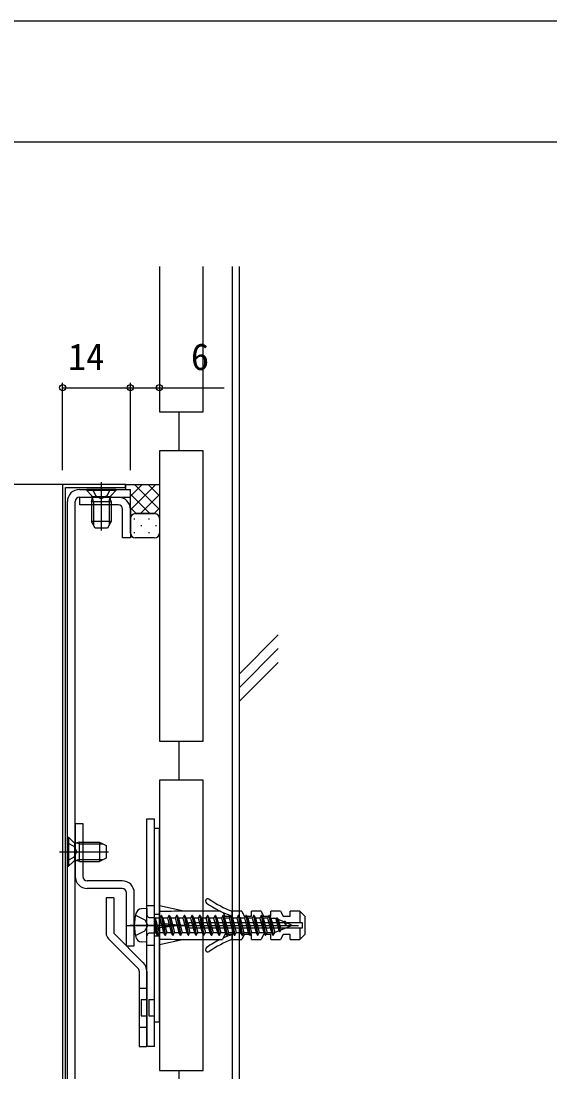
# Model space of a CAD drawing. Units: millimetres, scale not verified. Extents: x -437 to 438, y -344 to 340.
# Drawn here: x -88.7 to 20.5, y 89.3 to 306.3 of the extents above; entities that cross this region are included whole.
import ezdxf
from ezdxf.enums import TextEntityAlignment as Align

# ---------------------------------------------------------------- set-up
doc = ezdxf.new("R2010")
doc.units = ezdxf.units.MM
doc.header["$LTSCALE"] = 2
for name, color, linetype in [('0-4_YKK_12', 2, 'Continuous'), ('0-5_YKK_13', 4, 'Continuous'), ('0-7_YKK_D', 6, 'Continuous'), ('0-8_YKK_ZWAK', 7, 'Continuous'), ('0-9_YSS_K', 3, 'Continuous')]:
    doc.layers.add(name, color=color, linetype=linetype)
doc.styles.add('ＭＳ ゴシック', font='')
doc.styles.get('ＭＳ ゴシック').set_extended_font_data('MS Gothic')

msp = doc.modelspace()

# ---------------------------------------------------------------- linework, layer by layer
at = {"layer": '0-4_YKK_12'}
msp.add_line((-67.099, 210.592), (-117.099, 210.592), dxfattribs=at)
at = {"layer": '0-5_YKK_13'}
for p, q in [((-80.099, 210.592), (-80.099, -13.908)), ((-67.099, 210.592), (-80.099, 210.592)), ((-72.099, 211.092), (-72.099, 201.104)), ((-79.499, -13.908), (-79.499, 209.992)), ((-76.599, 209.592), (-66.099, 209.592)), ((-69.099, 209.592), (-75.099, 209.592)), ((-69.099, 209.342), (-75.099, 209.342)), ((-73.899, 209.592), (-73.244, 208.278)), ((-69.099, 209.342), (-70.028, 208.412)), ((-69.099, 209.592), (-69.099, 209.342)), ((-66.099, 207.992), (-66.099, 209.592)), ((-79.099, -13.908), (-79.099, 207.092)), ((-77.499, -13.908), (-77.499, 207.092)), ((-76.599, 207.992), (-66.099, 207.992)), ((-74.099, 207.092), (-73.958, 207.653)), ((-74.099, 207.092), (-74.099, 202.992)), ((-70.224, 208.092), (-73.973, 208.092)), ((-73.72, 207.092), (-73.959, 208.042)), ((-73.72, 207.092), (-73.72, 202.234)), ((-73.244, 208.278), (-72.099, 207.67)), ((-70.478, 207.092), (-70.238, 208.042)), ((-70.478, 207.092), (-70.478, 202.234)), ((-70.099, 207.092), (-70.099, 202.992)), ((-66.099, 205.492), (-66.099, 199.592)), ((-70.099, 202.992), (-74.099, 202.992)), ((-73.399, 201.592), (-74.099, 202.992)), ((-70.099, 202.992), (-70.799, 201.592)), ((-70.799, 201.592), (-73.399, 201.592)), ((-62.699, 94.592), (-62.699, 141.592)), ((-62.699, 141.592), (-61.099, 141.592)), ((-61.099, 94.592), (-61.099, 141.592)), ((-77.499, 140.592), (-77.499, 129.692)), ((-61.099, 99.592), (-61.099, 139.592)), ((-60.099, 139.592), (-61.099, 139.592)), ((-60.099, 99.592), (-60.099, 139.592)), ((-79.099, 137.792), (-79.099, 131.792)), ((-79.099, 137.792), (-78.849, 137.792)), ((-78.849, 137.792), (-77.919, 136.862)), ((-78.849, 137.792), (-78.849, 131.792)), ((-76.599, 136.792), (-72.499, 136.792)), ((-72.499, 136.792), (-72.499, 132.792)), ((-72.499, 136.792), (-71.099, 136.092)), ((-80.699, 134.792), (-72.699, 134.792)), ((-80.599, 134.792), (-70.611, 134.792)), ((-77.785, 133.647), (-77.176, 134.792)), ((-77.599, 136.667), (-77.599, 132.918)), ((-76.599, 136.413), (-77.549, 136.652)), ((-76.599, 136.413), (-71.741, 136.413)), ((-71.099, 136.092), (-71.099, 133.492)), ((-79.099, 132.992), (-77.785, 133.647)), ((-76.599, 133.171), (-77.549, 132.932)), ((-76.599, 132.792), (-77.159, 132.932)), ((-76.599, 133.171), (-71.741, 133.171)), ((-76.599, 132.792), (-72.499, 132.792)), ((-71.099, 133.492), (-72.499, 132.792)), ((-67.799, 128.792), (-74.999, 128.792)), ((-67.799, 127.192), (-74.999, 127.192)), ((-66.899, 115.392), (-66.899, 126.292)), ((-71.099, 125.292), (-71.099, 117.952)), ((-69.499, 125.292), (-71.099, 125.292)), ((-69.499, 125.292), (-69.499, 117.952)), ((-62.699, 123.692), (-61.099, 123.692)), ((-62.699, 123.092), (-63.818, 122.994)), ((-62.699, 123.092), (-62.699, 121.742)), ((-62.699, 116.092), (-62.699, 121.742)), ((-60.099, 121.842), (-61.099, 121.842)), ((-55.099, 122.492), (-60.099, 123.592)), ((-60.099, 122.449), (-60.099, 123.592)), ((-60.099, 122.449), (-60.099, 120.092)), ((-59.758, 121.592), (-58.963, 117.592)), ((-59.658, 121.592), (-58.863, 117.592)), ((-58.168, 121.592), (-57.373, 117.592)), ((-58.068, 121.592), (-57.273, 117.592)), ((-56.578, 121.592), (-55.783, 117.592)), ((-56.478, 121.592), (-55.683, 117.592)), ((-47.48, 122.492), (-55.099, 122.492)), ((-54.988, 121.592), (-54.193, 117.592)), ((-54.888, 121.592), (-54.093, 117.592)), ((-53.398, 121.592), (-52.603, 117.592)), ((-53.298, 121.592), (-52.503, 117.592)), ((-51.808, 121.592), (-51.013, 117.592)), ((-51.708, 121.592), (-50.913, 117.592)), ((-50.218, 121.592), (-49.423, 117.592)), ((-50.118, 121.592), (-49.323, 117.592)), ((-48.628, 121.592), (-47.833, 117.592)), ((-48.528, 121.592), (-47.733, 117.592)), ((-47.038, 121.592), (-46.243, 117.592)), ((-46.981, 122.256), (-46.599, 121.492)), ((-46.938, 121.592), (-46.143, 117.592)), ((-45.448, 121.592), (-44.653, 117.592)), ((-45.348, 121.592), (-44.553, 117.592)), ((-43.099, 122.492), (-45.099, 122.492)), ((-45.099, 122.074), (-45.099, 122.492)), ((-43.858, 121.592), (-43.063, 117.592)), ((-43.758, 121.592), (-42.963, 117.592)), ((-42.268, 121.592), (-41.473, 117.592)), ((-42.168, 121.592), (-41.373, 117.592)), ((-39.099, 122.492), (-41.099, 122.492)), ((-40.678, 121.592), (-39.883, 117.592)), ((-40.578, 121.592), (-39.783, 117.592)), ((-39.088, 121.592), (-38.293, 117.592)), ((-38.988, 121.592), (-38.193, 117.592)), ((-37.498, 121.592), (-36.703, 117.592)), ((-37.398, 121.592), (-36.603, 117.592)), ((-35.099, 122.492), (-37.099, 122.492)), ((-31.099, 122.492), (-33.099, 122.492)), ((-31.099, 122.492), (-31.099, 120.092)), ((-30.099, 121.492), (-31.099, 122.492)), ((-66.825, 119.592), (-31.4, 119.592)), ((-57.649, 119.592), (-66.149, 119.592)), ((-58.099, 119.592), (-63.099, 119.592)), ((-62.199, 121.242), (-60.999, 121.242)), ((-60.999, 121.242), (-60.999, 117.942)), ((-60.999, 120.338), (-60.453, 117.592)), ((-60.999, 119.835), (-60.553, 117.592)), ((-60.047, 121.092), (-60.959, 121.092)), ((-60.099, 119.092), (-60.099, 119.592)), ((-60.047, 121.092), (-59.252, 118.092)), ((-58.457, 121.092), (-59.369, 121.092)), ((-58.457, 121.092), (-57.662, 118.092)), ((-56.867, 121.092), (-57.779, 121.092)), ((-56.867, 121.092), (-56.072, 118.092)), ((-55.277, 121.092), (-56.189, 121.092)), ((-55.277, 121.092), (-54.482, 118.092)), ((-53.687, 121.092), (-54.599, 121.092)), ((-54.099, 120.092), (-54.099, 119.092)), ((-31.099, 120.092), (-54.099, 120.092)), ((-53.687, 121.092), (-52.892, 118.092)), ((-52.097, 121.092), (-53.009, 121.092)), ((-52.097, 121.092), (-51.302, 118.092)), ((-50.507, 121.092), (-51.419, 121.092)), ((-50.507, 121.092), (-49.712, 118.092)), ((-48.917, 121.092), (-49.829, 121.092)), ((-48.917, 121.092), (-48.122, 118.092)), ((-47.327, 121.092), (-48.239, 121.092)), ((-47.327, 121.092), (-46.532, 118.092)), ((-45.737, 121.092), (-46.649, 121.092)), ((-45.737, 121.092), (-44.942, 118.092)), ((-44.147, 121.092), (-45.059, 121.092)), ((-44.147, 121.092), (-43.352, 118.092)), ((-42.557, 121.092), (-43.469, 121.092)), ((-42.557, 121.092), (-41.762, 118.092)), ((-40.967, 121.092), (-41.879, 121.092)), ((-40.967, 121.092), (-40.172, 118.092)), ((-39.377, 121.092), (-40.289, 121.092)), ((-39.377, 121.092), (-38.582, 118.092)), ((-37.787, 121.092), (-38.699, 121.092)), ((-37.787, 121.092), (-36.992, 118.092)), ((-37.109, 121.092), (-36.32, 121.092)), ((-36.004, 120.961), (-36.32, 121.092)), ((-35.906, 121.131), (-36.07, 120.848)), ((-36.07, 120.848), (-35.467, 118.574)), ((-35.906, 121.131), (-35.309, 118.3)), ((-35.906, 121.131), (-35.808, 121.131)), ((-35.207, 118.3), (-35.808, 121.131)), ((-35.808, 121.131), (-35.517, 120.631)), ((-34.388, 120.292), (-35.616, 120.8)), ((-35.517, 120.631), (-35.021, 118.758)), ((-32.699, 119.592), (-35.084, 118.604)), ((-34.298, 120.485), (-34.399, 120.268)), ((-34.399, 120.268), (-34.05, 119.628)), ((-34.298, 120.485), (-34.218, 120.485)), ((-34.298, 120.485), (-34.05, 119.628)), ((-34.218, 120.485), (-34.032, 120.116)), ((-34.218, 120.485), (-34.05, 119.628)), ((-32.699, 119.592), (-34.05, 120.152)), ((-34.032, 120.116), (-34.05, 119.628)), ((-30.599, 120.092), (-31.099, 120.092)), ((-30.599, 119.092), (-30.599, 120.092)), ((-69.499, 117.952), (-63.431, 111.884)), ((-60.999, 117.942), (-62.199, 117.942)), ((-60.099, 117.342), (-61.099, 117.342)), ((-60.999, 118.685), (-60.842, 118.092)), ((-60.999, 118.092), (-60.842, 118.092)), ((-60.553, 117.592), (-60.842, 118.092)), ((-60.164, 118.092), (-59.252, 118.092)), ((-60.099, 119.092), (-60.099, 116.735)), ((-58.963, 117.592), (-59.252, 118.092)), ((-58.574, 118.092), (-57.662, 118.092)), ((-57.373, 117.592), (-57.662, 118.092)), ((-56.984, 118.092), (-56.072, 118.092)), ((-55.783, 117.592), (-56.072, 118.092)), ((-55.394, 118.092), (-54.482, 118.092)), ((-54.193, 117.592), (-54.482, 118.092)), ((-54.099, 119.092), (-31.099, 119.092)), ((-53.804, 118.092), (-52.892, 118.092)), ((-52.603, 117.592), (-52.892, 118.092)), ((-52.214, 118.092), (-51.302, 118.092)), ((-51.013, 117.592), (-51.302, 118.092)), ((-50.624, 118.092), (-49.712, 118.092)), ((-49.423, 117.592), (-49.712, 118.092)), ((-49.034, 118.092), (-48.122, 118.092)), ((-47.833, 117.592), (-48.122, 118.092)), ((-47.444, 118.092), (-46.532, 118.092)), ((-46.243, 117.592), (-46.532, 118.092)), ((-45.854, 118.092), (-44.942, 118.092)), ((-44.653, 117.592), (-44.942, 118.092)), ((-44.264, 118.092), (-43.352, 118.092)), ((-43.063, 117.592), (-43.352, 118.092)), ((-42.674, 118.092), (-41.762, 118.092)), ((-41.473, 117.592), (-41.762, 118.092)), ((-41.099, 116.692), (-41.099, 117.692)), ((-41.084, 118.092), (-40.172, 118.092)), ((-39.883, 117.592), (-40.172, 118.092)), ((-39.494, 118.092), (-38.582, 118.092)), ((-38.293, 117.592), (-38.582, 118.092)), ((-37.904, 118.092), (-36.992, 118.092)), ((-37.099, 116.692), (-37.099, 117.692)), ((-36.703, 117.592), (-36.992, 118.092)), ((-35.407, 118.47), (-36.315, 118.094)), ((-35.309, 118.3), (-35.467, 118.574)), ((-33.099, 116.692), (-33.099, 117.692)), ((-31.099, 119.092), (-31.099, 116.692)), ((-31.099, 119.092), (-30.599, 119.092)), ((-31.099, 116.692), (-30.099, 117.692)), ((-70.63, 116.821), (-64.562, 110.753)), ((-62.699, 116.092), (-63.818, 116.19)), ((-62.699, 115.492), (-61.099, 115.492)), ((-55.099, 116.692), (-47.48, 116.692)), ((-47.48, 116.692), (-47.099, 116.692)), ((-45.099, 116.692), (-43.099, 116.692)), ((-41.099, 116.692), (-39.099, 116.692)), ((-37.099, 116.692), (-35.099, 116.692)), ((-33.099, 116.692), (-31.099, 116.692)), ((-62.699, 110.117), (-62.699, 94.592)), ((-64.299, 106.592), (-62.699, 106.592)), ((-63.899, 104.292), (-63.899, 100.892)), ((-63.899, 104.292), (-62.699, 104.292)), ((-62.299, 104.292), (-62.299, 100.892)), ((-62.299, 104.292), (-61.099, 104.292)), ((-63.899, 100.892), (-62.699, 100.892)), ((-62.299, 100.892), (-61.099, 100.892)), ((-64.299, 98.592), (-62.699, 98.592)), ((-60.099, 99.592), (-61.099, 99.592)), ((-61.099, 94.592), (-62.699, 94.592))]:
    msp.add_line(p, q, dxfattribs=at)
for points in [[(-79.499, 209.992), (-67.099, 209.992), (-67.099, 210.592)], [(-75.099, 209.592), (-75.099, 209.342), (-74.169, 208.412)], [(-70.299, 209.592), (-70.954, 208.278), (-72.099, 207.67)], [(-68.599, 206.392), (-76.499, 206.392), (-76.499, 207.992), (-68.599, 207.992)], [(-74.099, 207.092), (-70.099, 207.092), (-70.239, 207.653)], [(-66.099, 199.592), (-67.699, 199.592), (-67.699, 205.492)], [(-77.499, 140.592), (-75.899, 140.592), (-75.899, 129.692)], [(-76.599, 132.792), (-76.599, 136.792), (-77.159, 136.652)], [(-79.099, 136.592), (-77.785, 135.937), (-77.176, 134.792)], [(-79.099, 131.792), (-78.849, 131.792), (-77.919, 132.722)], [(-66.899, 115.392), (-65.299, 115.392), (-65.299, 126.292)], [(-65.05, 121.692), (-63.118, 120.737), (-62.509, 119.592)], [(-59.658, 121.592), (-59.758, 121.592), (-60.047, 121.092)], [(-59.658, 121.592), (-59.369, 121.092), (-58.574, 118.092)], [(-58.068, 121.592), (-58.168, 121.592), (-58.457, 121.092)], [(-58.068, 121.592), (-57.779, 121.092), (-56.984, 118.092)], [(-56.478, 121.592), (-56.578, 121.592), (-56.867, 121.092)], [(-56.478, 121.592), (-56.189, 121.092), (-55.394, 118.092)], [(-54.888, 121.592), (-54.988, 121.592), (-55.277, 121.092)], [(-54.888, 121.592), (-54.599, 121.092), (-53.804, 118.092)], [(-53.298, 121.592), (-53.398, 121.592), (-53.687, 121.092)], [(-53.298, 121.592), (-53.009, 121.092), (-52.214, 118.092)], [(-51.708, 121.592), (-51.808, 121.592), (-52.097, 121.092)], [(-51.708, 121.592), (-51.419, 121.092), (-50.624, 118.092)], [(-50.118, 121.592), (-50.218, 121.592), (-50.507, 121.092)], [(-50.118, 121.592), (-49.829, 121.092), (-49.034, 118.092)], [(-48.528, 121.592), (-48.628, 121.592), (-48.917, 121.092)], [(-48.528, 121.592), (-48.239, 121.092), (-47.444, 118.092)], [(-46.938, 121.592), (-47.038, 121.592), (-47.327, 121.092)], [(-46.938, 121.592), (-46.649, 121.092), (-45.854, 118.092)], [(-46.599, 121.492), (-45.099, 121.492), (-45.099, 122.074)], [(-45.348, 121.592), (-45.448, 121.592), (-45.737, 121.092)], [(-45.348, 121.592), (-45.059, 121.092), (-44.264, 118.092)], [(-43.758, 121.592), (-43.858, 121.592), (-44.147, 121.092)], [(-43.758, 121.592), (-43.469, 121.092), (-42.674, 118.092)], [(-43.099, 122.492), (-42.599, 121.492), (-41.099, 121.492), (-41.099, 122.492)], [(-42.168, 121.592), (-42.268, 121.592), (-42.557, 121.092)], [(-42.168, 121.592), (-41.879, 121.092), (-41.084, 118.092)], [(-40.578, 121.592), (-40.678, 121.592), (-40.967, 121.092)], [(-40.578, 121.592), (-40.289, 121.092), (-39.494, 118.092)], [(-38.988, 121.592), (-39.088, 121.592), (-39.377, 121.092)], [(-39.099, 122.492), (-38.599, 121.492), (-37.099, 121.492), (-37.099, 122.492)], [(-38.988, 121.592), (-38.699, 121.092), (-37.904, 118.092)], [(-37.398, 121.592), (-37.498, 121.592), (-37.787, 121.092)], [(-37.398, 121.592), (-37.109, 121.092), (-36.314, 118.092)], [(-35.099, 122.492), (-34.599, 121.492), (-33.099, 121.492), (-33.099, 122.492)], [(-65.05, 117.492), (-63.118, 118.447), (-62.509, 119.592)], [(-60.999, 121.16), (-60.959, 121.092), (-60.164, 118.092)], [(-55.099, 119.592), (-60.099, 119.592), (-60.099, 120.092)], [(-30.099, 121.492), (-30.099, 119.592), (-30.099, 117.692)], [(-60.553, 117.592), (-60.453, 117.592), (-60.164, 118.092)], [(-58.963, 117.592), (-58.863, 117.592), (-58.574, 118.092)], [(-57.373, 117.592), (-57.273, 117.592), (-56.984, 118.092)], [(-55.783, 117.592), (-55.683, 117.592), (-55.394, 118.092)], [(-54.193, 117.592), (-54.093, 117.592), (-53.804, 118.092)], [(-52.603, 117.592), (-52.503, 117.592), (-52.214, 118.092)], [(-51.013, 117.592), (-50.913, 117.592), (-50.624, 118.092)], [(-49.423, 117.592), (-49.323, 117.592), (-49.034, 118.092)], [(-47.833, 117.592), (-47.733, 117.592), (-47.444, 118.092)], [(-45.099, 116.692), (-45.099, 117.692), (-46.599, 117.692), (-47.099, 116.692)], [(-46.243, 117.592), (-46.143, 117.592), (-45.854, 118.092)], [(-44.653, 117.592), (-44.553, 117.592), (-44.264, 118.092)], [(-41.099, 117.692), (-42.599, 117.692), (-43.099, 116.692)], [(-43.063, 117.592), (-42.963, 117.592), (-42.674, 118.092)], [(-41.473, 117.592), (-41.373, 117.592), (-41.084, 118.092)], [(-39.883, 117.592), (-39.783, 117.592), (-39.494, 118.092)], [(-37.099, 117.692), (-38.599, 117.692), (-39.099, 116.692)], [(-38.293, 117.592), (-38.193, 117.592), (-37.904, 118.092)], [(-36.703, 117.592), (-36.603, 117.592), (-36.314, 118.092)], [(-35.309, 118.3), (-35.207, 118.3), (-35.021, 118.758)], [(-33.099, 117.692), (-34.599, 117.692), (-35.099, 116.692)], [(-55.099, 116.692), (-60.099, 115.592), (-60.099, 116.735)], [(-64.299, 110.117), (-64.299, 94.592), (-62.699, 94.592)]]:
    msp.add_lwpolyline(points, dxfattribs=at)
for centre, radius, start, end in [((-76.599, 207.092), 2.5, 90, 180), ((-74.735, 207.847), 0.8, 345.96376, 45), ((-69.463, 207.847), 0.8, 135, 194.03624), ((-76.599, 207.092), 0.9, 90, 180), ((-68.599, 205.492), 2.5, 0, 90), ((-68.599, 205.492), 0.9, 0, 90), ((-77.353, 137.428), 0.8, 225, 284.03624), ((-77.353, 132.156), 0.8, 75.96376, 135), ((-74.999, 129.692), 2.5, 180, 270), ((-74.999, 129.692), 0.9, 180, 270), ((-67.799, 126.292), 2.5, 0, 90), ((-67.799, 126.292), 0.9, 0, 90), ((-50.099, 124.592), 0.5, 54.99636, 235.63342), ((-37.398, 143.165), 23, 235.63342, 250.43823), ((-37.192, 143.022), 22, 234.99636, 248.93709), ((-56.299, 119.592), 9, 164.11915, 195.88085), ((-63.705, 121.699), 1.3, 95, 164.11915), ((-62.199, 121.742), 0.5, 180, 270), ((-69.499, 117.952), 1.6, 180, 225), ((-62.199, 117.442), 0.5, 90, 180), ((-37.398, 96.02), 23, 109.56177, 114.62305), ((-63.705, 117.485), 1.3, 195.88085, 265), ((-50.099, 114.592), 0.5, 124.36658, 305.00364), ((-37.398, 96.02), 23, 115.99886, 124.36658), ((-37.192, 96.162), 22, 111.06291, 125.00364), ((-65.199, 110.117), 0.9, 0, 45), ((-65.199, 110.117), 2.5, 0, 45)]:
    msp.add_arc(centre, radius, start, end, dxfattribs=at)
for major_axis, ratio, start_param, end_param in [((32.901, -1.169), 0.080658, 1.9858903, 2.1591699), ((32.901, -2.66), 0.035085, 4.1297194, 4.3029991), ((32.901, 2.66), 0.035085, 1.9801862, 2.1534659), ((32.901, 1.169), 0.080658, 4.1240154, 4.297295)]:
    msp.add_ellipse((-41.917, 119.592), major_axis=major_axis, ratio=ratio, start_param=start_param, end_param=end_param, dxfattribs=at)
at = {"layer": '0-7_YKK_D'}
for p, q in [((-80.099, 213.592), (-80.099, 231.592)), ((-80.099, 230.592), (-66.099, 230.592)), ((-66.099, 213.592), (-66.099, 231.592)), ((-66.099, 213.592), (-66.099, 231.592))]:
    msp.add_line(p, q, dxfattribs=at)
msp.add_lwpolyline([(-66.099, 230.592), (-60.099, 230.592), (-46.737, 230.592)], dxfattribs=at)
for centre in [(-80.099, 230.592), (-66.099, 230.592), (-66.099, 230.592), (-60.099, 230.592)]:
    msp.add_circle(centre, 0.637, dxfattribs=at)
at = {"layer": '0-8_YKK_ZWAK'}
for p, q in [((438.4, 306.3), (-436.6, 306.3)), ((438.4, 281.3), (-436.6, 281.3))]:
    msp.add_line(p, q, dxfattribs=at)
at = {"layer": '0-9_YSS_K'}
for p, q in [((-60.099, 255.592), (-60.099, 225.592)), ((-51.099, 225.592), (-51.099, 255.592)), ((-43.599, -282.573), (-43.599, 255.592)), ((-60.099, 225.592), (-51.099, 225.592)), ((-56.099, 225.592), (-56.099, 217.592)), ((-60.099, 217.592), (-60.099, 157.592)), ((-51.099, 217.592), (-60.099, 217.592)), ((-51.099, 157.592), (-51.099, 217.592)), ((-66.099, 208.183), (-63.689, 210.592)), ((-66.099, 205.354), (-60.861, 210.592)), ((-60.099, 205.433), (-65.258, 210.592)), ((-60.099, 208.261), (-62.429, 210.592)), ((-66.099, 203.592), (-66.099, 209.592)), ((-62.086, 204.592), (-66.099, 208.604)), ((-64.032, 204.592), (-60.099, 208.526)), ((-64.915, 204.592), (-66.099, 205.776)), ((-61.099, 204.592), (-65.099, 204.592)), ((-65.099, 204.592), (-61.099, 204.592)), ((-61.204, 204.592), (-60.099, 205.697)), ((-66.099, 200.592), (-66.099, 203.592)), ((-65.373, 203.533), (-65.173, 203.533)), ((-63.958, 202.118), (-63.758, 202.118)), ((-62.343, 203.533), (-62.143, 203.533)), ((-60.928, 202.118), (-60.728, 202.118)), ((-60.099, 203.592), (-60.099, 200.592)), ((-65.373, 200.703), (-65.173, 200.703)), ((-62.343, 200.703), (-62.143, 200.703)), ((-61.099, 199.592), (-65.099, 199.592)), ((-43.599, 171.548), (-35.599, 179.548)), ((-43.599, 168.719), (-35.599, 176.719)), ((-43.599, 165.891), (-35.599, 173.891)), ((-60.099, 157.592), (-51.099, 157.592)), ((-60.099, 157.592), (-51.099, 157.592)), ((-56.099, 157.592), (-56.099, 149.592)), ((-56.099, 157.592), (-56.099, 149.592)), ((-51.099, 149.592), (-60.099, 149.592)), ((-60.099, 149.592), (-60.099, 89.592)), ((-51.099, 149.592), (-60.099, 149.592)), ((-51.099, 89.592), (-51.099, 149.592)), ((-60.099, 89.592), (-51.099, 89.592)), ((-56.099, 89.592), (-56.099, 81.592))]:
    msp.add_line(p, q, dxfattribs=at)
for points in [[(-45.099, 255.592), (-45.099, -281.199), (-114.099, -287.235)], [(-67.099, 210.592), (-60.099, 210.592), (-60.099, 203.592)], [(-67.099, 210.592), (-67.099, 209.592), (-66.099, 209.592)]]:
    msp.add_lwpolyline(points, dxfattribs=at)
for centre, start, end in [((-65.099, 203.592), 90, 180), ((-65.099, 203.592), 90, 180), ((-61.099, 203.592), 0, 90), ((-61.099, 203.592), 0, 90), ((-65.099, 200.592), 180, 270), ((-61.099, 200.592), 270, 0)]:
    msp.add_arc(centre, 1, start, end, dxfattribs=at)

# ---------------------------------------------------------------- texts
at = {"layer": '0-7_YKK_D', "style": 'ＭＳ ゴシック'}
for s, p in [('14', (-78.958, 232.592)), ('6', (-53.595, 232.592))]:
    msp.add_text(s, height=5.499, dxfattribs=at).set_placement(p, align=Align.BOTTOM_LEFT)

doc.saveas('drawing.dxf')
